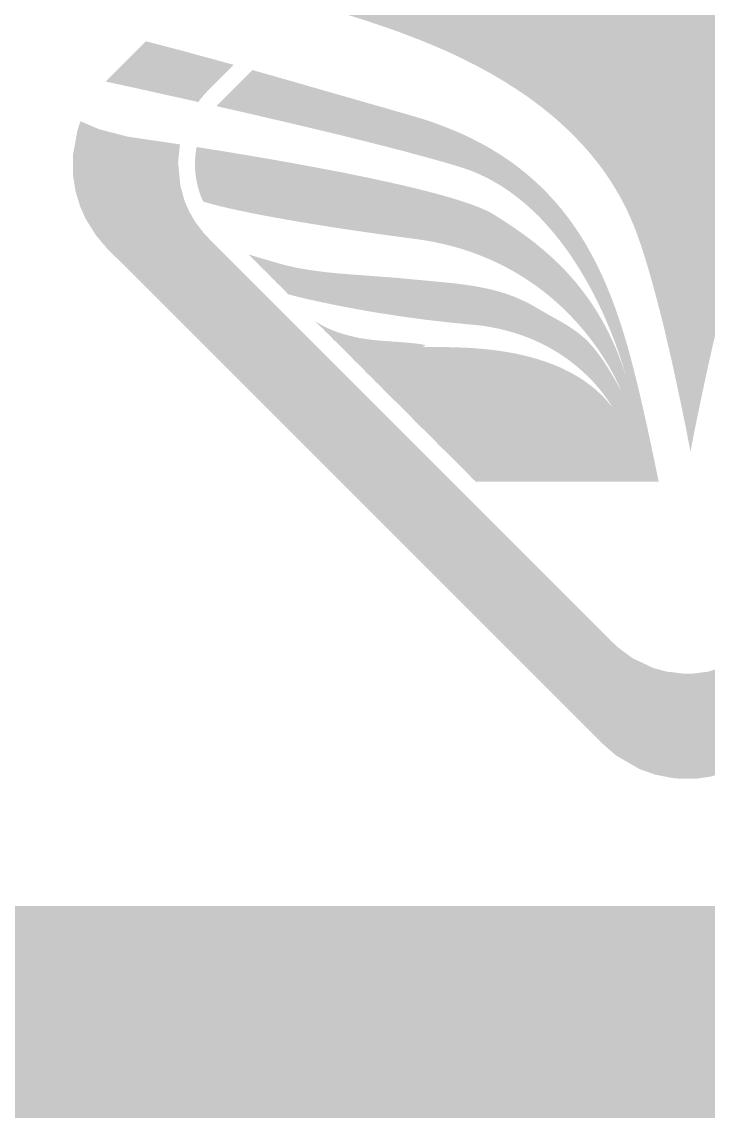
# Model space of a CAD drawing. Extents: x -689 to 317106, y 182884 to 219577.
# Drawn here: x 25005 to 25329, y 183834 to 184351 of the extents above; entities that cross this region are included whole.
import ezdxf
from ezdxf.enums import TextEntityAlignment as Align

# ---------------------------------------------------------------- set-up
doc = ezdxf.new("R2010")
doc.units = 0
doc.header["$LTSCALE"] = 500
doc.header["$MEASUREMENT"] = 0
for name, color, linetype in [('CX-BORD', 7, 'Continuous'), ('CX-BORD-LIN1', 7, 'Continuous'), ('CZ-TEX0', 7, 'Continuous'), ('CZ-TEX1', 7, 'Continuous'), ('CZ-TEX2', 7, 'Continuous'), ('CZ-TEX3', 7, 'Continuous')]:
    doc.layers.add(name, color=color, linetype=linetype)
doc.styles.add('TB_BTXT', font='')
doc.styles.add('TB_TEXT', font='')
doc.styles.get('TB_BTXT').set_extended_font_data('Dotum')
doc.styles.get('TB_TEXT').set_extended_font_data('Dotum')

# ---------------------------------------------------------------- blocks, each defined once
blk = doc.blocks.new('CXBLKA1')
at = {"layer": 'CX-BORD'}
h = blk.add_hatch(color=7, dxfattribs=at)
h.dxf.hatch_style = 1
h.paths.add_polyline_path([(52.276, 32.055), (52.286, 32.045), (52.296, 32.035), (52.307, 32.025), (52.317, 32.015), (52.328, 32.004), (52.338, 31.993), (52.349, 31.983), (52.36, 31.972), (52.371, 31.961), (52.382, 31.95), (52.393, 31.939), (52.404, 31.927), (52.416, 31.916), (52.427, 31.904), (52.439, 31.893), (52.451, 31.881), (52.463, 31.869), (52.475, 31.857), (52.487, 31.845), (52.505, 31.827), (52.517, 31.814), (52.53, 31.802), (52.542, 31.789), (52.555, 31.777), (52.568, 31.764), (52.58, 31.751), (52.593, 31.738), (52.606, 31.725), (52.619, 31.712), (52.633, 31.699), (52.646, 31.686), (52.659, 31.672), (52.673, 31.659), (52.686, 31.645), (52.7, 31.632), (52.714, 31.618), (52.727, 31.604), (52.741, 31.59), (52.755, 31.576), (52.769, 31.562), (52.783, 31.548), (52.798, 31.534), (52.812, 31.52), (52.826, 31.505), (52.841, 31.491), (52.855, 31.477), (52.87, 31.462), (52.884, 31.447), (52.899, 31.433), (52.914, 31.418), (52.929, 31.403), (52.943, 31.388), (52.958, 31.373), (52.973, 31.358), (52.988, 31.343), (53.004, 31.328), (53.019, 31.313), (53.034, 31.298), (53.049, 31.282), (53.065, 31.267), (53.08, 31.251), (53.096, 31.236), (53.111, 31.22), (53.127, 31.205), (53.142, 31.189), (53.158, 31.173), (53.174, 31.158), (53.19, 31.142), (53.205, 31.126), (53.221, 31.11), (53.237, 31.094), (53.253, 31.078), (53.269, 31.062), (53.285, 31.046), (53.301, 31.03), (53.317, 31.014), (53.334, 30.998), (53.35, 30.982), (53.366, 30.966), (53.382, 30.949), (53.399, 30.933), (53.415, 30.917), (53.431, 30.9), (53.448, 30.884), (53.464, 30.868), (53.481, 30.851), (53.513, 30.818), (53.547, 30.785), (53.58, 30.752), (53.613, 30.719), (53.646, 30.686), (53.679, 30.652), (53.713, 30.619), (53.746, 30.585), (53.78, 30.552), (53.846, 30.485), (53.913, 30.418), (53.947, 30.385), (53.98, 30.351), (54.014, 30.318), (54.047, 30.285), (54.08, 30.251), (54.113, 30.218), (54.146, 30.185), (54.179, 30.152), (54.212, 30.119), (54.229, 30.103), (54.245, 30.086), (54.262, 30.07), (54.278, 30.054), (54.294, 30.037), (54.311, 30.021), (54.327, 30.005), (54.343, 29.989), (54.359, 29.972), (54.375, 29.956), (54.392, 29.94), (54.408, 29.924), (54.424, 29.908), (54.44, 29.892), (54.456, 29.876), (54.472, 29.86), (54.487, 29.844), (54.503, 29.828), (54.519, 29.813), (54.535, 29.797), (54.55, 29.781), (54.566, 29.765), (54.582, 29.75), (54.597, 29.734), (54.613, 29.719), (54.628, 29.703), (54.644, 29.688), (54.659, 29.673), (54.674, 29.657), (54.689, 29.642), (54.704, 29.627), (54.72, 29.612), (54.735, 29.597), (54.75, 29.582), (54.764, 29.567), (54.779, 29.552), (54.794, 29.538), (54.809, 29.523), (54.823, 29.508), (54.838, 29.494), (54.852, 29.48), (54.834, 29.474), (54.803, 29.463), (54.773, 29.453), (54.729, 29.439), (54.677, 29.421), (54.631, 29.406), (54.589, 29.392), (54.565, 29.384), (54.549, 29.379), (54.532, 29.374), (54.516, 29.368), (54.498, 29.363), (54.481, 29.357), (54.463, 29.352), (54.445, 29.346), (54.427, 29.34), (54.409, 29.334), (54.39, 29.328), (54.372, 29.321), (54.352, 29.315), (54.333, 29.309), (54.314, 29.302), (54.294, 29.295), (54.274, 29.289), (54.254, 29.282), (54.234, 29.275), (54.213, 29.267), (54.193, 29.26), (54.172, 29.253), (54.151, 29.245), (54.13, 29.238), (54.108, 29.23), (54.087, 29.222), (54.065, 29.214), (54.043, 29.206), (54.021, 29.197), (53.999, 29.189), (53.977, 29.18), (53.955, 29.171), (53.932, 29.163), (53.91, 29.154), (53.887, 29.144), (53.864, 29.135), (53.841, 29.126), (53.818, 29.116), (53.795, 29.106), (53.772, 29.096), (53.749, 29.086), (53.725, 29.076), (53.702, 29.066), (53.678, 29.055), (53.654, 29.045), (53.631, 29.034), (53.607, 29.023), (53.583, 29.012), (53.559, 29), (53.536, 28.989), (53.512, 28.977), (53.488, 28.965), (53.464, 28.953), (53.44, 28.941), (53.416, 28.929), (53.392, 28.916), (53.367, 28.903), (53.343, 28.89), (53.319, 28.877), (53.295, 28.864), (53.271, 28.851), (53.247, 28.837), (53.223, 28.823), (53.199, 28.809), (53.175, 28.795), (53.151, 28.781), (53.127, 28.766), (53.103, 28.751), (53.08, 28.736), (53.056, 28.721), (53.032, 28.706), (53.008, 28.69), (52.985, 28.674), (52.961, 28.659), (52.938, 28.642), (52.915, 28.626), (52.891, 28.609), (52.868, 28.593), (52.845, 28.576), (52.822, 28.558), (52.799, 28.541), (52.776, 28.523), (52.754, 28.505), (52.731, 28.487), (52.709, 28.469), (52.686, 28.45), (52.664, 28.432), (52.642, 28.413), (52.62, 28.393), (52.599, 28.374), (52.577, 28.354), (52.555, 28.334), (52.534, 28.314), (52.513, 28.294), (52.492, 28.273), (52.471, 28.252), (52.451, 28.231), (52.43, 28.21), (52.41, 28.188), (52.39, 28.167), (52.37, 28.144), (52.351, 28.122), (52.331, 28.1), (52.312, 28.077), (52.293, 28.054), (52.275, 28.03), (52.256, 28.007), (52.238, 27.983), (52.22, 27.959), (52.202, 27.935), (52.184, 27.91), (52.167, 27.885), (52.15, 27.86), (52.133, 27.835), (52.117, 27.809), (52.101, 27.783), (52.085, 27.757), (52.069, 27.73), (52.054, 27.704), (52.039, 27.677), (52.024, 27.649), (52.009, 27.622), (51.995, 27.594), (51.981, 27.566), (51.968, 27.537), (51.954, 27.509), (51.941, 27.48), (51.929, 27.45), (51.92, 27.429), (51.911, 27.407), (51.902, 27.384), (51.893, 27.361), (51.884, 27.337), (51.875, 27.312), (51.866, 27.287), (51.857, 27.261), (51.848, 27.235), (51.839, 27.208), (51.83, 27.18), (51.821, 27.153), (51.812, 27.124), (51.803, 27.095), (51.794, 27.066), (51.785, 27.036), (51.776, 27.005), (51.767, 26.974), (51.758, 26.943), (51.748, 26.911), (51.73, 26.847), (51.712, 26.78), (51.694, 26.713), (51.677, 26.643), (51.659, 26.573), (51.641, 26.502), (51.623, 26.429), (51.606, 26.355), (51.588, 26.281), (51.571, 26.206), (51.554, 26.13), (51.537, 26.054), (51.504, 25.9), (51.471, 25.744), (51.439, 25.589), (51.408, 25.434), (51.393, 25.358), (51.378, 25.281), (51.364, 25.358), (51.349, 25.434), (51.318, 25.589), (51.286, 25.744), (51.253, 25.9), (51.22, 26.054), (51.203, 26.13), (51.186, 26.206), (51.168, 26.281), (51.151, 26.355), (51.134, 26.429), (51.116, 26.502), (51.098, 26.573), (51.08, 26.643), (51.062, 26.713), (51.044, 26.78), (51.026, 26.847), (51.008, 26.911), (50.999, 26.943), (50.99, 26.974), (50.981, 27.005), (50.972, 27.036), (50.963, 27.066), (50.954, 27.095), (50.945, 27.124), (50.936, 27.153), (50.927, 27.18), (50.918, 27.208), (50.909, 27.235), (50.9, 27.261), (50.891, 27.287), (50.882, 27.312), (50.873, 27.337), (50.864, 27.361), (50.855, 27.384), (50.846, 27.407), (50.837, 27.429), (50.828, 27.45), (50.815, 27.48), (50.802, 27.509), (50.789, 27.537), (50.776, 27.566), (50.762, 27.594), (50.747, 27.622), (50.733, 27.649), (50.718, 27.677), (50.703, 27.704), (50.688, 27.73), (50.672, 27.757), (50.656, 27.783), (50.64, 27.809), (50.623, 27.835), (50.607, 27.86), (50.59, 27.885), (50.572, 27.91), (50.555, 27.935), (50.537, 27.959), (50.519, 27.983), (50.501, 28.007), (50.482, 28.03), (50.463, 28.054), (50.445, 28.077), (50.425, 28.1), (50.406, 28.122), (50.386, 28.144), (50.367, 28.167), (50.347, 28.188), (50.326, 28.21), (50.306, 28.231), (50.285, 28.252), (50.265, 28.273), (50.244, 28.294), (50.223, 28.314), (50.201, 28.334), (50.18, 28.354), (50.158, 28.374), (50.137, 28.393), (50.115, 28.413), (50.093, 28.432), (50.071, 28.45), (50.048, 28.469), (50.026, 28.487), (50.003, 28.505), (49.981, 28.523), (49.958, 28.541), (49.935, 28.558), (49.912, 28.576), (49.889, 28.593), (49.866, 28.609), (49.843, 28.626), (49.819, 28.642), (49.796, 28.659), (49.772, 28.674), (49.749, 28.69), (49.725, 28.706), (49.701, 28.721), (49.677, 28.736), (49.654, 28.751), (49.63, 28.766), (49.606, 28.781), (49.582, 28.795), (49.558, 28.809), (49.534, 28.823), (49.51, 28.837), (49.486, 28.851), (49.462, 28.864), (49.438, 28.877), (49.414, 28.89), (49.39, 28.903), (49.366, 28.916), (49.342, 28.929), (49.317, 28.941), (49.293, 28.953), (49.269, 28.965), (49.246, 28.977), (49.222, 28.989), (49.198, 29), (49.174, 29.012), (49.15, 29.023), (49.126, 29.034), (49.103, 29.045), (49.079, 29.055), (49.056, 29.066), (49.032, 29.076), (49.009, 29.086), (48.985, 29.096), (48.962, 29.106), (48.939, 29.116), (48.916, 29.126), (48.893, 29.135), (48.87, 29.144), (48.847, 29.154), (48.825, 29.163), (48.802, 29.171), (48.78, 29.18), (48.758, 29.189), (48.736, 29.197), (48.714, 29.206), (48.692, 29.214), (48.67, 29.222), (48.649, 29.23), (48.627, 29.238), (48.606, 29.245), (48.585, 29.253), (48.564, 29.26), (48.544, 29.267), (48.523, 29.275), (48.503, 29.282), (48.483, 29.289), (48.463, 29.295), (48.443, 29.302), (48.424, 29.309), (48.405, 29.315), (48.386, 29.321), (48.367, 29.328), (48.348, 29.334), (48.33, 29.34), (48.312, 29.346), (48.294, 29.352), (48.276, 29.357), (48.259, 29.363), (48.242, 29.368), (48.225, 29.374), (48.208, 29.379), (48.192, 29.384), (48.164, 29.393), (48.134, 29.403), (48.107, 29.412), (48.078, 29.422), (48.047, 29.432), (48.013, 29.443), (47.978, 29.455), (47.941, 29.468), (47.902, 29.481), (47.865, 29.494), (47.879, 29.508), (47.894, 29.523), (47.909, 29.538), (47.924, 29.552), (47.938, 29.567), (47.953, 29.582), (47.968, 29.597), (47.983, 29.612), (47.998, 29.627), (48.013, 29.642), (48.029, 29.657), (48.044, 29.673), (48.059, 29.688), (48.075, 29.703), (48.09, 29.719), (48.106, 29.734), (48.121, 29.75), (48.137, 29.765), (48.152, 29.781), (48.168, 29.797), (48.184, 29.813), (48.2, 29.828), (48.215, 29.844), (48.231, 29.86), (48.247, 29.876), (48.263, 29.892), (48.279, 29.908), (48.295, 29.924), (48.311, 29.94), (48.327, 29.956), (48.344, 29.972), (48.36, 29.989), (48.376, 30.005), (48.392, 30.021), (48.408, 30.037), (48.425, 30.054), (48.441, 30.07), (48.458, 30.086), (48.474, 30.103), (48.49, 30.119), (48.523, 30.152), (48.556, 30.185), (48.59, 30.218), (48.623, 30.251), (48.656, 30.285), (48.689, 30.318), (48.723, 30.351), (48.756, 30.385), (48.789, 30.418), (48.856, 30.485), (48.923, 30.552), (48.957, 30.585), (48.99, 30.619), (49.023, 30.652), (49.057, 30.686), (49.09, 30.719), (49.123, 30.752), (49.156, 30.785), (49.189, 30.818), (49.222, 30.851), (49.239, 30.868), (49.255, 30.884), (49.272, 30.9), (49.288, 30.917), (49.304, 30.933), (49.32, 30.949), (49.337, 30.966), (49.353, 30.982), (49.369, 30.998), (49.385, 31.014), (49.401, 31.03), (49.418, 31.046), (49.434, 31.062), (49.45, 31.078), (49.466, 31.094), (49.481, 31.11), (49.497, 31.126), (49.513, 31.142), (49.529, 31.158), (49.545, 31.173), (49.56, 31.189), (49.576, 31.205), (49.592, 31.22), (49.607, 31.236), (49.623, 31.251), (49.638, 31.267), (49.653, 31.282), (49.669, 31.298), (49.684, 31.313), (49.699, 31.328), (49.714, 31.343), (49.729, 31.358), (49.744, 31.373), (49.759, 31.388), (49.774, 31.403), (49.789, 31.418), (49.804, 31.433), (49.819, 31.447), (49.833, 31.462), (49.848, 31.477), (49.862, 31.491), (49.877, 31.505), (49.891, 31.52), (49.905, 31.534), (49.919, 31.548), (49.934, 31.562), (49.948, 31.576), (49.962, 31.59), (49.975, 31.604), (49.989, 31.618), (50.003, 31.632), (50.017, 31.645), (50.03, 31.659), (50.044, 31.672), (50.057, 31.686), (50.07, 31.699), (50.083, 31.712), (50.096, 31.725), (50.109, 31.738), (50.122, 31.751), (50.135, 31.764), (50.148, 31.777), (50.161, 31.789), (50.173, 31.802), (50.185, 31.814), (50.198, 31.827), (50.21, 31.839), (50.222, 31.851), (50.234, 31.863), (50.246, 31.875), (50.258, 31.887), (50.27, 31.898), (50.281, 31.91), (50.293, 31.922), (50.304, 31.933), (50.315, 31.944), (50.327, 31.955), (50.338, 31.966), (50.348, 31.977), (50.359, 31.988), (50.37, 31.999), (50.381, 32.009), (50.391, 32.02), (50.401, 32.03), (50.412, 32.04), (50.422, 32.05), (50.432, 32.06), (50.446, 32.075), (50.461, 32.09), (50.475, 32.104), (50.489, 32.118), (50.502, 32.131), (50.516, 32.144), (50.528, 32.157), (50.541, 32.17), (50.553, 32.182), (50.565, 32.194), (50.577, 32.206), (50.589, 32.217), (50.6, 32.228), (50.61, 32.239), (50.621, 32.249), (50.631, 32.259), (50.643, 32.272), (50.656, 32.284), (50.667, 32.296), (50.678, 32.307), (50.688, 32.317), (50.7, 32.329), (50.711, 32.34), (50.723, 32.352), (50.733, 32.362), (50.744, 32.373), (50.754, 32.383), (50.755, 32.384), (50.756, 32.385), (50.756, 32.385), (50.757, 32.386), (50.757, 32.386), (50.758, 32.387), (50.758, 32.387), (50.758, 32.387), (50.759, 32.388), (50.759, 32.388), (50.759, 32.388), (50.759, 32.388), (50.759, 32.388), (50.759, 32.388), (50.77, 32.399), (50.792, 32.42), (50.816, 32.44), (50.84, 32.46), (50.865, 32.478), (50.89, 32.495), (50.916, 32.512), (50.943, 32.527), (50.969, 32.542), (50.997, 32.555), (51.025, 32.568), (51.053, 32.579), (51.082, 32.59), (51.111, 32.599), (51.14, 32.607), (51.17, 32.614), (51.2, 32.62), (51.231, 32.625), (51.262, 32.629), (51.293, 32.632), (51.324, 32.633), (51.355, 32.634), (51.386, 32.633), (51.418, 32.631), (51.449, 32.628), (51.479, 32.624), (51.51, 32.619), (51.54, 32.613), (51.57, 32.605), (51.599, 32.597), (51.628, 32.587), (51.657, 32.577), (51.685, 32.565), (51.713, 32.552), (51.74, 32.538), (51.767, 32.524), (51.793, 32.508), (51.819, 32.491), (51.844, 32.473), (51.869, 32.455), (51.893, 32.435), (51.916, 32.414), (51.936, 32.396), (51.946, 32.386), (51.956, 32.375), (51.967, 32.365), (51.978, 32.354), (51.989, 32.342), (52, 32.331), (52.012, 32.32), (52.022, 32.31), (52.033, 32.299), (52.044, 32.287), (52.056, 32.275), (52.069, 32.263), (52.079, 32.253), (52.089, 32.243), (52.1, 32.232), (52.111, 32.221), (52.122, 32.21), (52.133, 32.198), (52.145, 32.186), (52.158, 32.174), (52.17, 32.162), (52.183, 32.149), (52.196, 32.136), (52.209, 32.122), (52.223, 32.108), (52.237, 32.094), (52.252, 32.08), (52.266, 32.065)])
h = blk.add_hatch(color=7, dxfattribs=at)
h.dxf.hatch_style = 1
h.paths.add_polyline_path([(46.647, 28.597), (46.703, 28.585), (46.74, 28.576), (46.753, 28.595), (46.771, 28.617), (46.788, 28.638), (46.807, 28.659), (46.826, 28.679), (46.839, 28.693), (46.847, 28.7), (46.847, 28.701), (46.848, 28.702), (46.849, 28.703), (46.85, 28.704), (46.851, 28.705), (46.852, 28.706), (46.853, 28.707), (46.854, 28.708), (46.855, 28.709), (46.856, 28.71), (46.858, 28.711), (46.859, 28.713), (46.86, 28.714), (46.862, 28.715), (46.863, 28.717), (46.864, 28.718), (46.866, 28.72), (46.867, 28.721), (46.869, 28.723), (46.871, 28.724), (46.872, 28.726), (46.874, 28.728), (46.876, 28.729), (46.877, 28.731), (46.879, 28.733), (46.881, 28.735), (46.883, 28.737), (46.885, 28.739), (46.887, 28.741), (46.889, 28.743), (46.891, 28.745), (46.893, 28.747), (46.896, 28.749), (46.898, 28.751), (46.9, 28.754), (46.902, 28.756), (46.905, 28.758), (46.907, 28.761), (46.91, 28.763), (46.912, 28.766), (46.915, 28.768), (46.917, 28.771), (46.92, 28.773), (46.922, 28.776), (46.925, 28.779), (46.928, 28.781), (46.93, 28.784), (46.933, 28.787), (46.936, 28.79), (46.939, 28.793), (46.942, 28.796), (46.945, 28.798), (46.948, 28.801), (46.951, 28.805), (46.954, 28.808), (46.957, 28.811), (46.96, 28.814), (46.963, 28.817), (46.967, 28.82), (46.97, 28.824), (46.973, 28.827), (46.976, 28.83), (46.98, 28.834), (46.983, 28.837), (46.987, 28.84), (46.99, 28.844), (46.994, 28.847), (46.997, 28.851), (47.001, 28.855), (47.005, 28.858), (47.008, 28.862), (47.012, 28.866), (47.016, 28.869), (47.02, 28.873), (47.023, 28.877), (47.027, 28.881), (47.031, 28.885), (47.035, 28.889), (47.039, 28.893), (47.043, 28.897), (47.047, 28.901), (47.051, 28.905), (47.055, 28.909), (47.059, 28.913), (47.073, 28.927), (47.06, 28.93), (47.014, 28.943), (46.968, 28.956), (46.923, 28.968), (46.878, 28.981), (46.833, 28.993), (46.788, 29.005), (46.744, 29.017), (46.7, 29.029), (46.657, 29.041), (46.614, 29.053), (46.571, 29.064), (46.529, 29.075), (46.487, 29.086), (46.445, 29.097), (46.404, 29.108), (46.364, 29.118), (46.324, 29.129), (46.284, 29.139), (46.245, 29.149), (46.238, 29.142), (46.237, 29.141), (46.236, 29.14), (46.236, 29.14), (46.235, 29.139), (46.234, 29.138), (46.233, 29.138), (46.233, 29.137), (46.232, 29.136), (46.231, 29.135), (46.23, 29.134), (46.229, 29.133), (46.228, 29.132), (46.227, 29.131), (46.226, 29.13), (46.225, 29.129), (46.224, 29.128), (46.223, 29.127), (46.222, 29.126), (46.221, 29.125), (46.22, 29.124), (46.219, 29.123), (46.218, 29.122), (46.217, 29.121), (46.215, 29.12), (46.214, 29.118), (46.213, 29.117), (46.212, 29.116), (46.21, 29.115), (46.208, 29.112), (46.205, 29.109), (46.202, 29.106), (46.199, 29.104), (46.197, 29.101), (46.194, 29.098), (46.19, 29.095), (46.187, 29.091), (46.184, 29.088), (46.181, 29.085), (46.177, 29.082), (46.174, 29.078), (46.171, 29.075), (46.167, 29.071), (46.163, 29.068), (46.16, 29.064), (46.156, 29.06), (46.152, 29.057), (46.149, 29.053), (46.145, 29.049), (46.141, 29.045), (46.137, 29.041), (46.133, 29.037), (46.129, 29.033), (46.125, 29.029), (46.121, 29.025), (46.117, 29.021), (46.113, 29.017), (46.109, 29.013), (46.105, 29.009), (46.097, 29.001), (46.088, 28.992), (46.08, 28.984), (46.063, 28.967), (46.046, 28.95), (46.037, 28.941), (46.029, 28.933), (46.021, 28.925), (46.016, 28.921), (46.012, 28.917), (46.008, 28.912), (46.004, 28.908), (46, 28.904), (45.996, 28.9), (45.992, 28.896), (45.988, 28.892), (45.984, 28.889), (45.981, 28.885), (45.977, 28.881), (45.973, 28.877), (45.969, 28.873), (45.966, 28.87), (45.962, 28.866), (45.958, 28.863), (45.955, 28.859), (45.951, 28.856), (45.948, 28.852), (45.945, 28.849), (45.941, 28.846), (45.938, 28.842), (45.935, 28.839), (45.932, 28.836), (45.929, 28.833), (45.926, 28.83), (45.923, 28.827), (45.92, 28.825), (45.918, 28.822), (45.915, 28.819), (45.914, 28.818), (45.912, 28.817), (45.911, 28.815), (45.91, 28.814), (45.909, 28.813), (45.908, 28.812), (45.906, 28.811), (45.905, 28.81), (45.904, 28.808), (45.903, 28.807), (45.902, 28.806), (45.901, 28.805), (45.9, 28.804), (45.899, 28.803), (45.898, 28.802), (45.897, 28.801), (45.896, 28.8), (45.895, 28.8), (45.881, 28.786), (45.881, 28.785), (45.88, 28.784), (45.879, 28.783), (45.869, 28.769), (45.915, 28.759), (45.963, 28.748), (46.012, 28.738), (46.061, 28.727), (46.112, 28.716), (46.163, 28.705), (46.214, 28.693), (46.266, 28.682), (46.319, 28.67), (46.372, 28.658), (46.426, 28.646), (46.481, 28.634), (46.536, 28.622), (46.591, 28.61)])
h = blk.add_hatch(color=7, dxfattribs=at)
h.dxf.hatch_style = 1
h.paths.add_polyline_path([(50.639, 25.704), (50.638, 25.705), (50.637, 25.706), (50.636, 25.708), (50.635, 25.71), (50.633, 25.713), (50.632, 25.716), (50.63, 25.719), (50.628, 25.723), (50.625, 25.726), (50.623, 25.731), (50.62, 25.735), (50.617, 25.74), (50.614, 25.745), (50.61, 25.75), (50.606, 25.756), (50.603, 25.762), (50.598, 25.768), (50.594, 25.775), (50.589, 25.781), (50.584, 25.788), (50.579, 25.795), (50.574, 25.803), (50.568, 25.81), (50.563, 25.818), (50.556, 25.826), (50.55, 25.834), (50.544, 25.843), (50.537, 25.851), (50.53, 25.86), (50.522, 25.869), (50.515, 25.878), (50.507, 25.888), (50.499, 25.897), (50.491, 25.906), (50.482, 25.916), (50.473, 25.926), (50.464, 25.936), (50.455, 25.946), (50.445, 25.956), (50.436, 25.966), (50.425, 25.976), (50.415, 25.987), (50.404, 25.997), (50.393, 26.008), (50.382, 26.018), (50.371, 26.029), (50.359, 26.04), (50.347, 26.05), (50.335, 26.061), (50.322, 26.072), (50.309, 26.083), (50.296, 26.094), (50.283, 26.104), (50.269, 26.115), (50.255, 26.126), (50.241, 26.137), (50.227, 26.147), (50.212, 26.158), (50.197, 26.169), (50.181, 26.179), (50.166, 26.19), (50.15, 26.2), (50.134, 26.211), (50.117, 26.221), (50.1, 26.231), (50.083, 26.241), (50.066, 26.251), (50.048, 26.261), (50.03, 26.271), (50.012, 26.281), (49.993, 26.29), (49.974, 26.3), (49.955, 26.309), (49.935, 26.318), (49.916, 26.327), (49.896, 26.336), (49.875, 26.345), (49.854, 26.353), (49.833, 26.361), (49.812, 26.369), (49.79, 26.377), (49.768, 26.385), (49.746, 26.392), (49.723, 26.4), (49.7, 26.407), (49.677, 26.413), (49.653, 26.42), (49.629, 26.426), (49.605, 26.432), (49.581, 26.438), (49.556, 26.443), (49.531, 26.448), (49.505, 26.453), (49.479, 26.458), (49.453, 26.462), (49.426, 26.466), (49.399, 26.47), (49.372, 26.473), (49.345, 26.476), (49.317, 26.478), (49.289, 26.481), (49.261, 26.483), (49.233, 26.486), (49.205, 26.489), (49.178, 26.491), (49.151, 26.494), (49.123, 26.497), (49.096, 26.5), (49.07, 26.503), (49.043, 26.506), (49.016, 26.509), (48.99, 26.512), (48.964, 26.515), (48.938, 26.518), (48.912, 26.521), (48.886, 26.524), (48.861, 26.527), (48.836, 26.531), (48.811, 26.534), (48.786, 26.537), (48.761, 26.541), (48.736, 26.544), (48.712, 26.547), (48.688, 26.551), (48.664, 26.554), (48.64, 26.558), (48.617, 26.561), (48.593, 26.565), (48.57, 26.568), (48.548, 26.572), (48.525, 26.575), (48.502, 26.579), (48.48, 26.582), (48.458, 26.586), (48.436, 26.589), (48.415, 26.593), (48.394, 26.596), (48.373, 26.6), (48.352, 26.603), (48.331, 26.607), (48.311, 26.61), (48.291, 26.614), (48.271, 26.618), (48.251, 26.621), (48.232, 26.625), (48.213, 26.628), (48.194, 26.631), (48.176, 26.635), (48.157, 26.638), (48.139, 26.642), (48.122, 26.645), (48.104, 26.649), (48.087, 26.652), (48.07, 26.655), (48.053, 26.658), (48.037, 26.662), (48.021, 26.665), (48.005, 26.668), (47.99, 26.671), (47.975, 26.674), (47.96, 26.677), (47.945, 26.681), (47.931, 26.684), (47.917, 26.686), (47.903, 26.689), (47.89, 26.692), (47.877, 26.695), (47.864, 26.698), (47.852, 26.701), (47.84, 26.703), (47.828, 26.706), (47.817, 26.708), (47.805, 26.711), (47.789, 26.714), (47.769, 26.719), (47.751, 26.723), (47.733, 26.728), (47.717, 26.731), (47.703, 26.735), (47.689, 26.738), (47.675, 26.741), (47.661, 26.745), (47.648, 26.748), (47.641, 26.75), (47.588, 26.764), (47.577, 26.774), (47.565, 26.787), (47.552, 26.8), (47.54, 26.812), (47.527, 26.825), (47.515, 26.837), (47.503, 26.849), (47.497, 26.855), (47.491, 26.861), (47.484, 26.867), (47.478, 26.873), (47.473, 26.879), (47.467, 26.885), (47.461, 26.891), (47.455, 26.897), (47.449, 26.903), (47.443, 26.909), (47.437, 26.915), (47.431, 26.92), (47.426, 26.926), (47.42, 26.932), (47.414, 26.938), (47.409, 26.943), (47.403, 26.949), (47.397, 26.955), (47.392, 26.96), (47.386, 26.966), (47.381, 26.971), (47.375, 26.977), (47.37, 26.982), (47.364, 26.988), (47.359, 26.993), (47.353, 26.998), (47.348, 27.004), (47.343, 27.009), (47.337, 27.014), (47.332, 27.02), (47.327, 27.025), (47.322, 27.03), (47.316, 27.035), (47.311, 27.041), (47.306, 27.046), (47.301, 27.051), (47.296, 27.056), (47.291, 27.061), (47.286, 27.066), (47.281, 27.071), (47.276, 27.076), (47.271, 27.081), (47.266, 27.086), (47.261, 27.09), (47.257, 27.095), (47.252, 27.1), (47.247, 27.105), (47.242, 27.109), (47.238, 27.114), (47.233, 27.119), (47.229, 27.123), (47.224, 27.128), (47.219, 27.132), (47.215, 27.137), (47.212, 27.14), (47.502, 27.054), (47.555, 27.04), (47.609, 27.027), (47.663, 27.015), (47.718, 27.005), (47.773, 26.996), (47.829, 26.987), (47.885, 26.98), (47.942, 26.973), (48, 26.967), (48.059, 26.961), (48.119, 26.956), (48.18, 26.951), (48.242, 26.947), (48.305, 26.942), (48.37, 26.937), (48.436, 26.932), (48.503, 26.927), (48.573, 26.922), (48.643, 26.916), (48.716, 26.909), (48.788, 26.902), (48.858, 26.896), (48.926, 26.89), (48.993, 26.883), (49.057, 26.877), (49.119, 26.871), (49.18, 26.864), (49.24, 26.856), (49.298, 26.848), (49.355, 26.839), (49.411, 26.828), (49.466, 26.817), (49.52, 26.804), (49.573, 26.79), (49.626, 26.774), (49.678, 26.756), (49.73, 26.736), (49.782, 26.713), (49.834, 26.689), (49.885, 26.662), (49.937, 26.632), (49.954, 26.622), (49.971, 26.612), (49.987, 26.603), (50.003, 26.594), (50.018, 26.585), (50.034, 26.576), (50.048, 26.567), (50.063, 26.559), (50.092, 26.543), (50.119, 26.528), (50.146, 26.513), (50.171, 26.498), (50.196, 26.483), (50.22, 26.469), (50.243, 26.454), (50.266, 26.439), (50.289, 26.423), (50.311, 26.407), (50.332, 26.391), (50.353, 26.373), (50.375, 26.355), (50.396, 26.335), (50.406, 26.325), (50.417, 26.314), (50.427, 26.303), (50.438, 26.292), (50.448, 26.28), (50.459, 26.268), (50.469, 26.255), (50.48, 26.242), (50.491, 26.228), (50.502, 26.214), (50.513, 26.2), (50.524, 26.185), (50.535, 26.169), (50.546, 26.153), (50.558, 26.137), (50.569, 26.119), (50.581, 26.102), (50.593, 26.083), (50.605, 26.064), (50.617, 26.044), (50.629, 26.024), (50.642, 26.003), (50.655, 25.981), (50.668, 25.958), (50.681, 25.935), (50.694, 25.911), (50.708, 25.886), (50.722, 25.86), (50.722, 25.861), (50.722, 25.861), (50.721, 25.862), (50.721, 25.864), (50.72, 25.866), (50.719, 25.868), (50.718, 25.871), (50.716, 25.874), (50.715, 25.878), (50.713, 25.882), (50.711, 25.886), (50.709, 25.891), (50.707, 25.896), (50.705, 25.902), (50.702, 25.908), (50.699, 25.914), (50.696, 25.92), (50.693, 25.927), (50.689, 25.934), (50.686, 25.942), (50.682, 25.95), (50.678, 25.958), (50.674, 25.967), (50.669, 25.975), (50.665, 25.985), (50.66, 25.994), (50.655, 26.004), (50.649, 26.014), (50.644, 26.024), (50.638, 26.034), (50.632, 26.045), (50.626, 26.056), (50.62, 26.067), (50.613, 26.079), (50.606, 26.091), (50.599, 26.102), (50.592, 26.115), (50.584, 26.127), (50.577, 26.14), (50.569, 26.152), (50.561, 26.165), (50.552, 26.178), (50.544, 26.192), (50.535, 26.205), (50.526, 26.219), (50.516, 26.233), (50.507, 26.247), (50.497, 26.261), (50.487, 26.275), (50.476, 26.289), (50.466, 26.304), (50.455, 26.319), (50.444, 26.333), (50.432, 26.348), (50.421, 26.363), (50.409, 26.378), (50.397, 26.393), (50.384, 26.409), (50.372, 26.424), (50.359, 26.439), (50.346, 26.455), (50.332, 26.47), (50.319, 26.486), (50.305, 26.501), (50.29, 26.517), (50.276, 26.532), (50.261, 26.548), (50.246, 26.564), (50.231, 26.579), (50.215, 26.595), (50.199, 26.611), (50.183, 26.626), (50.167, 26.642), (50.15, 26.658), (50.133, 26.673), (50.116, 26.689), (50.098, 26.704), (50.08, 26.72), (50.062, 26.735), (50.044, 26.751), (50.025, 26.766), (50.006, 26.781), (49.987, 26.796), (49.967, 26.811), (49.947, 26.826), (49.927, 26.841), (49.906, 26.856), (49.885, 26.87), (49.864, 26.885), (49.843, 26.899), (49.821, 26.913), (49.799, 26.927), (49.777, 26.941), (49.754, 26.955), (49.731, 26.969), (49.708, 26.982), (49.684, 26.995), (49.66, 27.009), (49.636, 27.022), (49.611, 27.034), (49.586, 27.047), (49.561, 27.059), (49.535, 27.071), (49.509, 27.083), (49.483, 27.095), (49.456, 27.106), (49.43, 27.117), (49.402, 27.128), (49.375, 27.139), (49.347, 27.149), (49.319, 27.16), (49.29, 27.17), (49.261, 27.179), (49.232, 27.189), (49.202, 27.198), (49.172, 27.206), (49.142, 27.215), (49.111, 27.223), (49.08, 27.231), (49.049, 27.238), (49.017, 27.245), (48.985, 27.252), (48.952, 27.259), (48.919, 27.265), (48.886, 27.271), (48.853, 27.276), (48.819, 27.281), (48.785, 27.286), (48.75, 27.29), (48.716, 27.295), (48.682, 27.299), (48.649, 27.304), (48.616, 27.308), (48.584, 27.313), (48.551, 27.317), (48.52, 27.321), (48.488, 27.326), (48.457, 27.33), (48.426, 27.334), (48.396, 27.339), (48.366, 27.343), (48.336, 27.347), (48.307, 27.351), (48.278, 27.356), (48.249, 27.36), (48.221, 27.364), (48.193, 27.368), (48.165, 27.372), (48.138, 27.376), (48.111, 27.38), (48.084, 27.384), (48.058, 27.388), (48.032, 27.392), (48.006, 27.396), (47.981, 27.4), (47.956, 27.404), (47.931, 27.408), (47.907, 27.412), (47.883, 27.416), (47.859, 27.42), (47.836, 27.423), (47.813, 27.427), (47.79, 27.431), (47.768, 27.435), (47.746, 27.438), (47.724, 27.442), (47.702, 27.445), (47.681, 27.449), (47.66, 27.453), (47.64, 27.456), (47.62, 27.46), (47.6, 27.463), (47.58, 27.466), (47.561, 27.47), (47.542, 27.473), (47.523, 27.477), (47.505, 27.48), (47.486, 27.483), (47.469, 27.486), (47.451, 27.49), (47.434, 27.493), (47.417, 27.496), (47.4, 27.499), (47.384, 27.502), (47.367, 27.505), (47.352, 27.508), (47.336, 27.511), (47.321, 27.514), (47.306, 27.517), (47.291, 27.52), (47.276, 27.523), (47.262, 27.526), (47.248, 27.528), (47.235, 27.531), (47.221, 27.534), (47.208, 27.536), (47.195, 27.539), (47.183, 27.542), (47.17, 27.544), (47.158, 27.547), (47.146, 27.549), (47.135, 27.552), (47.124, 27.554), (47.112, 27.556), (47.096, 27.56), (47.076, 27.564), (47.056, 27.569), (47.037, 27.573), (47.02, 27.577), (47.003, 27.581), (46.987, 27.585), (46.972, 27.588), (46.958, 27.591), (46.945, 27.595), (46.933, 27.598), (46.919, 27.601), (46.904, 27.605), (46.89, 27.608), (46.877, 27.612), (46.864, 27.616), (46.851, 27.619), (46.785, 27.639), (46.78, 27.65), (46.774, 27.664), (46.768, 27.678), (46.762, 27.692), (46.757, 27.707), (46.752, 27.721), (46.747, 27.736), (46.743, 27.75), (46.739, 27.765), (46.735, 27.78), (46.731, 27.795), (46.728, 27.81), (46.724, 27.825), (46.722, 27.84), (46.719, 27.855), (46.717, 27.87), (46.715, 27.885), (46.713, 27.901), (46.711, 27.916), (46.71, 27.932), (46.709, 27.947), (46.709, 27.963), (46.708, 27.978), (46.708, 27.994), (46.708, 28.01), (46.709, 28.025), (46.71, 28.041), (46.711, 28.057), (46.712, 28.072), (46.714, 28.087), (46.716, 28.103), (46.718, 28.118), (46.72, 28.133), (46.724, 28.152), (46.734, 28.151), (46.763, 28.146), (46.792, 28.142), (46.821, 28.137), (46.85, 28.132), (46.88, 28.127), (46.91, 28.123), (46.94, 28.118), (46.971, 28.113), (47.002, 28.108), (47.032, 28.103), (47.064, 28.098), (47.095, 28.092), (47.126, 28.087), (47.158, 28.082), (47.19, 28.077), (47.222, 28.071), (47.254, 28.066), (47.286, 28.06), (47.318, 28.055), (47.351, 28.049), (47.416, 28.038), (47.481, 28.027), (47.547, 28.015), (47.613, 28.003), (47.679, 27.991), (47.746, 27.979), (47.812, 27.967), (47.878, 27.954), (47.944, 27.942), (48.009, 27.929), (48.075, 27.917), (48.14, 27.904), (48.172, 27.897), (48.204, 27.891), (48.236, 27.884), (48.268, 27.878), (48.3, 27.871), (48.332, 27.865), (48.363, 27.858), (48.394, 27.851), (48.425, 27.845), (48.456, 27.838), (48.487, 27.831), (48.517, 27.825), (48.548, 27.818), (48.578, 27.811), (48.607, 27.805), (48.637, 27.798), (48.666, 27.791), (48.695, 27.784), (48.724, 27.777), (48.752, 27.771), (48.78, 27.764), (48.808, 27.757), (48.836, 27.75), (48.863, 27.743), (48.89, 27.737), (48.916, 27.73), (48.942, 27.723), (48.968, 27.716), (48.993, 27.709), (49.018, 27.702), (49.043, 27.696), (49.067, 27.689), (49.091, 27.682), (49.115, 27.675), (49.138, 27.668), (49.149, 27.665), (49.16, 27.661), (49.171, 27.658), (49.182, 27.655), (49.193, 27.651), (49.204, 27.648), (49.22, 27.643), (49.241, 27.636), (49.261, 27.629), (49.281, 27.622), (49.3, 27.616), (49.319, 27.609), (49.338, 27.602), (49.355, 27.595), (49.373, 27.589), (49.389, 27.582), (49.406, 27.575), (49.421, 27.569), (49.436, 27.562), (49.451, 27.555), (49.465, 27.549), (49.478, 27.542), (49.491, 27.535), (49.503, 27.529), (49.514, 27.522), (49.525, 27.516), (49.569, 27.488), (49.612, 27.461), (49.654, 27.433), (49.697, 27.404), (49.74, 27.375), (49.784, 27.344), (49.827, 27.312), (49.871, 27.28), (49.915, 27.246), (49.958, 27.21), (50.002, 27.174), (50.045, 27.136), (50.067, 27.116), (50.088, 27.097), (50.109, 27.076), (50.131, 27.056), (50.152, 27.035), (50.173, 27.013), (50.194, 26.992), (50.215, 26.97), (50.236, 26.947), (50.256, 26.924), (50.277, 26.9), (50.297, 26.877), (50.317, 26.852), (50.337, 26.827), (50.357, 26.802), (50.376, 26.777), (50.396, 26.75), (50.415, 26.724), (50.434, 26.696), (50.453, 26.669), (50.471, 26.641), (50.489, 26.612), (50.507, 26.583), (50.525, 26.553), (50.543, 26.523), (50.56, 26.492), (50.577, 26.461), (50.593, 26.429), (50.61, 26.396), (50.626, 26.363), (50.641, 26.33), (50.657, 26.295), (50.672, 26.261), (50.687, 26.225), (50.701, 26.189), (50.715, 26.153), (50.729, 26.115), (50.742, 26.077), (50.755, 26.039), (50.767, 26), (50.767, 26), (50.767, 26), (50.767, 26), (50.767, 26.001), (50.767, 26.001), (50.767, 26.002), (50.766, 26.003), (50.766, 26.004), (50.766, 26.005), (50.765, 26.007), (50.765, 26.008), (50.765, 26.01), (50.764, 26.012), (50.764, 26.014), (50.763, 26.016), (50.763, 26.018), (50.762, 26.02), (50.761, 26.023), (50.761, 26.025), (50.76, 26.028), (50.759, 26.031), (50.758, 26.033), (50.757, 26.037), (50.756, 26.04), (50.755, 26.043), (50.755, 26.046), (50.753, 26.05), (50.752, 26.054), (50.751, 26.057), (50.75, 26.061), (50.749, 26.065), (50.748, 26.069), (50.747, 26.074), (50.745, 26.078), (50.744, 26.083), (50.742, 26.087), (50.741, 26.092), (50.74, 26.097), (50.737, 26.107), (50.733, 26.117), (50.73, 26.128), (50.726, 26.139), (50.723, 26.151), (50.719, 26.162), (50.715, 26.175), (50.71, 26.188), (50.706, 26.201), (50.701, 26.214), (50.697, 26.228), (50.692, 26.242), (50.686, 26.257), (50.681, 26.272), (50.676, 26.287), (50.67, 26.302), (50.664, 26.318), (50.658, 26.334), (50.652, 26.35), (50.645, 26.367), (50.639, 26.384), (50.632, 26.401), (50.625, 26.418), (50.618, 26.436), (50.61, 26.454), (50.603, 26.472), (50.595, 26.49), (50.587, 26.509), (50.579, 26.528), (50.571, 26.547), (50.562, 26.566), (50.554, 26.585), (50.545, 26.605), (50.535, 26.624), (50.526, 26.644), (50.517, 26.664), (50.507, 26.684), (50.497, 26.704), (50.487, 26.725), (50.476, 26.745), (50.466, 26.766), (50.455, 26.786), (50.444, 26.807), (50.433, 26.828), (50.422, 26.849), (50.41, 26.87), (50.398, 26.891), (50.386, 26.912), (50.374, 26.933), (50.361, 26.954), (50.349, 26.975), (50.336, 26.997), (50.323, 27.018), (50.309, 27.039), (50.296, 27.06), (50.282, 27.081), (50.268, 27.102), (50.254, 27.124), (50.239, 27.145), (50.225, 27.166), (50.21, 27.187), (50.194, 27.208), (50.179, 27.228), (50.163, 27.249), (50.148, 27.27), (50.132, 27.29), (50.115, 27.311), (50.099, 27.331), (50.082, 27.351), (50.065, 27.371), (50.048, 27.391), (50.03, 27.411), (50.012, 27.431), (49.994, 27.45), (49.976, 27.47), (49.958, 27.489), (49.939, 27.508), (49.92, 27.526), (49.901, 27.545), (49.881, 27.563), (49.862, 27.581), (49.842, 27.599), (49.822, 27.617), (49.801, 27.634), (49.78, 27.651), (49.759, 27.668), (49.738, 27.685), (49.717, 27.701), (49.695, 27.717), (49.673, 27.733), (49.651, 27.748), (49.628, 27.763), (49.606, 27.778), (49.583, 27.793), (49.559, 27.807), (49.536, 27.82), (49.512, 27.834), (49.488, 27.847), (49.464, 27.86), (49.451, 27.866), (49.439, 27.872), (49.427, 27.878), (49.414, 27.884), (49.402, 27.89), (49.389, 27.895), (49.376, 27.901), (49.363, 27.907), (49.351, 27.912), (49.338, 27.917), (49.325, 27.922), (49.312, 27.928), (49.299, 27.933), (49.286, 27.937), (49.272, 27.942), (49.259, 27.947), (49.246, 27.951), (49.232, 27.956), (49.219, 27.96), (49.205, 27.964), (49.187, 27.97), (49.169, 27.976), (49.15, 27.981), (49.131, 27.987), (49.112, 27.992), (49.093, 27.998), (49.073, 28.004), (49.053, 28.01), (49.033, 28.015), (49.012, 28.021), (48.992, 28.027), (48.971, 28.033), (48.949, 28.039), (48.928, 28.045), (48.906, 28.051), (48.884, 28.057), (48.862, 28.063), (48.839, 28.069), (48.794, 28.082), (48.747, 28.094), (48.7, 28.107), (48.652, 28.12), (48.603, 28.132), (48.553, 28.145), (48.503, 28.158), (48.451, 28.171), (48.4, 28.184), (48.347, 28.198), (48.294, 28.211), (48.241, 28.224), (48.187, 28.238), (48.132, 28.251), (48.077, 28.265), (48.022, 28.278), (47.966, 28.292), (47.91, 28.305), (47.853, 28.319), (47.797, 28.332), (47.739, 28.346), (47.625, 28.373), (47.509, 28.4), (47.393, 28.427), (47.161, 28.481), (47.045, 28.507), (46.93, 28.533), (46.912, 28.538), (46.922, 28.549), (46.932, 28.561), (46.943, 28.572), (46.951, 28.58), (46.953, 28.582), (46.957, 28.586), (46.961, 28.59), (46.966, 28.595), (46.971, 28.6), (46.975, 28.604), (46.98, 28.608), (46.984, 28.613), (46.99, 28.618), (46.995, 28.624), (46.999, 28.628), (47.003, 28.632), (47.008, 28.637), (47.012, 28.641), (47.017, 28.646), (47.022, 28.651), (47.027, 28.656), (47.032, 28.661), (47.037, 28.666), (47.043, 28.671), (47.048, 28.677), (47.054, 28.683), (47.06, 28.689), (47.066, 28.695), (47.072, 28.701), (47.079, 28.708), (47.085, 28.714), (47.092, 28.721), (47.099, 28.728), (47.106, 28.735), (47.113, 28.742), (47.12, 28.749), (47.128, 28.757), (47.136, 28.764), (47.143, 28.772), (47.147, 28.776), (47.151, 28.78), (47.155, 28.784), (47.159, 28.788), (47.163, 28.792), (47.167, 28.796), (47.172, 28.8), (47.176, 28.805), (47.18, 28.809), (47.184, 28.813), (47.188, 28.817), (47.193, 28.822), (47.197, 28.826), (47.202, 28.83), (47.206, 28.835), (47.21, 28.839), (47.215, 28.844), (47.219, 28.848), (47.224, 28.853), (47.229, 28.857), (47.233, 28.862), (47.238, 28.867), (47.242, 28.871), (47.247, 28.876), (47.249, 28.878), (47.294, 28.865), (47.342, 28.852), (47.389, 28.838), (47.437, 28.825), (47.485, 28.811), (47.533, 28.797), (47.581, 28.784), (47.629, 28.77), (47.678, 28.756), (47.726, 28.742), (47.775, 28.728), (47.824, 28.714), (47.872, 28.7), (47.921, 28.686), (47.97, 28.672), (48.019, 28.658), (48.067, 28.644), (48.116, 28.63), (48.165, 28.616), (48.214, 28.602), (48.262, 28.588), (48.311, 28.574), (48.359, 28.56), (48.408, 28.546), (48.456, 28.533), (48.504, 28.519), (48.552, 28.505), (48.6, 28.491), (48.648, 28.477), (48.696, 28.464), (48.743, 28.45), (48.775, 28.441), (48.807, 28.431), (48.839, 28.422), (48.87, 28.412), (48.901, 28.402), (48.931, 28.391), (48.962, 28.381), (48.992, 28.37), (49.021, 28.359), (49.05, 28.348), (49.079, 28.337), (49.108, 28.325), (49.136, 28.314), (49.164, 28.302), (49.192, 28.29), (49.219, 28.278), (49.246, 28.266), (49.273, 28.253), (49.3, 28.24), (49.326, 28.227), (49.352, 28.214), (49.377, 28.201), (49.402, 28.188), (49.427, 28.174), (49.452, 28.161), (49.476, 28.147), (49.501, 28.133), (49.524, 28.118), (49.548, 28.104), (49.571, 28.089), (49.594, 28.075), (49.617, 28.06), (49.639, 28.045), (49.662, 28.029), (49.684, 28.014), (49.705, 27.998), (49.727, 27.983), (49.748, 27.967), (49.769, 27.951), (49.789, 27.935), (49.81, 27.918), (49.83, 27.902), (49.85, 27.885), (49.869, 27.868), (49.889, 27.851), (49.908, 27.834), (49.927, 27.817), (49.945, 27.8), (49.964, 27.782), (49.982, 27.765), (50, 27.747), (50.017, 27.729), (50.035, 27.711), (50.052, 27.692), (50.069, 27.674), (50.086, 27.655), (50.103, 27.637), (50.119, 27.618), (50.135, 27.599), (50.151, 27.58), (50.167, 27.561), (50.182, 27.541), (50.198, 27.522), (50.213, 27.502), (50.228, 27.482), (50.242, 27.463), (50.257, 27.443), (50.271, 27.422), (50.285, 27.402), (50.299, 27.382), (50.313, 27.361), (50.327, 27.341), (50.34, 27.32), (50.353, 27.299), (50.366, 27.278), (50.379, 27.257), (50.392, 27.236), (50.404, 27.214), (50.416, 27.193), (50.428, 27.171), (50.44, 27.149), (50.452, 27.128), (50.464, 27.106), (50.475, 27.084), (50.487, 27.061), (50.498, 27.039), (50.509, 27.017), (50.52, 26.994), (50.53, 26.972), (50.541, 26.949), (50.562, 26.903), (50.582, 26.857), (50.601, 26.811), (50.62, 26.764), (50.639, 26.717), (50.657, 26.669), (50.674, 26.621), (50.691, 26.572), (50.708, 26.524), (50.724, 26.475), (50.74, 26.425), (50.755, 26.375), (50.77, 26.325), (50.785, 26.275), (50.799, 26.224), (50.813, 26.173), (50.826, 26.122), (50.84, 26.07), (50.853, 26.018), (50.864, 25.974), (50.875, 25.929), (50.886, 25.883), (50.897, 25.837), (50.908, 25.791), (50.919, 25.744), (50.93, 25.697), (50.94, 25.649), (50.951, 25.601), (50.962, 25.552), (50.973, 25.503), (50.983, 25.454), (50.994, 25.404), (51.005, 25.354), (51.015, 25.304), (51.026, 25.254), (51.036, 25.203), (51.047, 25.152), (51.057, 25.101), (51.068, 25.05), (51.078, 24.999), (51.011, 24.999), (50.98, 24.999), (50.949, 24.999), (50.918, 24.999), (50.887, 24.999), (50.857, 24.999), (50.826, 24.999), (50.795, 24.999), (50.765, 24.999), (50.734, 24.999), (50.704, 24.999), (50.674, 24.999), (50.644, 24.999), (50.614, 24.999), (50.584, 24.999), (50.554, 24.999), (50.525, 24.999), (50.495, 24.999), (50.466, 24.999), (50.437, 24.999), (50.408, 24.999), (50.379, 24.999), (50.351, 24.999), (50.336, 24.999), (50.322, 24.999), (50.308, 24.999), (50.294, 24.999), (50.28, 24.999), (50.266, 24.999), (50.252, 24.999), (50.238, 24.999), (50.224, 24.999), (50.21, 24.999), (50.197, 24.999), (50.183, 24.999), (50.169, 24.999), (50.156, 24.999), (50.142, 24.999), (50.129, 24.999), (50.115, 24.999), (50.102, 24.999), (50.089, 24.999), (50.076, 24.999), (50.062, 24.999), (50.049, 24.999), (50.036, 24.999), (50.023, 24.999), (50.01, 24.999), (49.997, 24.999), (49.985, 24.999), (49.972, 24.999), (49.959, 24.999), (49.947, 24.999), (49.934, 24.999), (49.922, 24.999), (49.909, 24.999), (49.897, 24.999), (49.885, 24.999), (49.873, 24.999), (49.86, 24.999), (49.848, 24.999), (49.836, 24.999), (49.825, 24.999), (49.813, 24.999), (49.801, 24.999), (49.789, 24.999), (49.778, 24.999), (49.766, 24.999), (49.755, 24.999), (49.744, 24.999), (49.732, 24.999), (49.721, 24.999), (49.71, 24.999), (49.699, 24.999), (49.688, 24.999), (49.677, 24.999), (49.666, 24.999), (49.656, 24.999), (49.645, 24.999), (49.635, 24.999), (49.624, 24.999), (49.614, 24.999), (49.604, 24.999), (49.594, 24.999), (49.584, 24.999), (49.574, 24.999), (49.564, 24.999), (49.554, 24.999), (49.544, 24.999), (49.535, 24.999), (49.525, 24.999), (49.516, 24.999), (49.506, 24.999), (49.497, 24.999), (49.488, 24.999), (49.479, 24.999), (49.47, 24.999), (49.461, 24.999), (49.453, 24.999), (49.444, 24.999), (49.436, 24.999), (49.427, 24.999), (49.419, 24.999), (49.411, 24.999), (49.403, 24.999), (49.395, 24.999), (49.387, 24.999), (49.379, 24.999), (49.371, 24.999), (49.364, 24.999), (49.356, 24.999), (49.353, 24.999), (49.337, 25.015), (49.32, 25.031), (49.304, 25.048), (49.288, 25.064), (49.272, 25.08), (49.255, 25.097), (49.239, 25.113), (49.222, 25.13), (49.189, 25.163), (49.156, 25.196), (49.123, 25.229), (49.09, 25.262), (49.057, 25.295), (49.023, 25.328), (48.99, 25.362), (48.957, 25.395), (48.923, 25.429), (48.856, 25.496), (48.789, 25.562), (48.756, 25.596), (48.723, 25.629), (48.689, 25.663), (48.656, 25.696), (48.623, 25.729), (48.59, 25.762), (48.556, 25.795), (48.523, 25.829), (48.49, 25.861), (48.474, 25.878), (48.458, 25.894), (48.441, 25.911), (48.425, 25.927), (48.408, 25.943), (48.392, 25.96), (48.376, 25.976), (48.36, 25.992), (48.344, 26.008), (48.327, 26.024), (48.311, 26.041), (48.295, 26.057), (48.279, 26.073), (48.263, 26.089), (48.247, 26.105), (48.231, 26.121), (48.215, 26.136), (48.2, 26.152), (48.184, 26.168), (48.168, 26.184), (48.152, 26.2), (48.137, 26.215), (48.121, 26.231), (48.106, 26.246), (48.09, 26.262), (48.075, 26.277), (48.059, 26.293), (48.044, 26.308), (48.029, 26.323), (48.013, 26.338), (47.998, 26.354), (47.983, 26.369), (47.968, 26.384), (47.953, 26.399), (47.938, 26.413), (47.924, 26.428), (47.909, 26.443), (47.894, 26.458), (47.879, 26.472), (47.865, 26.487), (47.85, 26.501), (47.84, 26.512), (47.847, 26.507), (47.856, 26.501), (47.865, 26.496), (47.874, 26.49), (47.884, 26.484), (47.894, 26.478), (47.904, 26.473), (47.915, 26.467), (47.925, 26.461), (47.936, 26.456), (47.948, 26.45), (47.959, 26.445), (47.971, 26.44), (47.983, 26.434), (47.995, 26.429), (48.008, 26.424), (48.021, 26.419), (48.034, 26.414), (48.048, 26.409), (48.061, 26.404), (48.076, 26.399), (48.09, 26.395), (48.105, 26.39), (48.12, 26.386), (48.135, 26.381), (48.151, 26.377), (48.167, 26.373), (48.183, 26.369), (48.2, 26.365), (48.217, 26.361), (48.234, 26.358), (48.251, 26.354), (48.269, 26.351), (48.288, 26.348), (48.306, 26.345), (48.325, 26.342), (48.345, 26.339), (48.364, 26.336), (48.384, 26.334), (48.405, 26.332), (48.425, 26.33), (48.447, 26.328), (48.468, 26.326), (48.49, 26.325), (48.506, 26.324), (48.527, 26.322), (48.547, 26.321), (48.566, 26.319), (48.585, 26.318), (48.603, 26.317), (48.62, 26.316), (48.636, 26.314), (48.652, 26.313), (48.667, 26.312), (48.682, 26.311), (48.695, 26.31), (48.708, 26.308), (48.721, 26.307), (48.733, 26.306), (48.747, 26.305), (48.763, 26.303), (48.782, 26.301), (48.799, 26.299), (48.814, 26.297), (48.83, 26.295), (48.845, 26.292), (48.861, 26.289), (48.868, 26.287), (48.879, 26.283), (48.874, 26.277), (48.857, 26.271), (48.856, 26.271), (48.856, 26.27), (48.856, 26.27), (48.856, 26.27), (48.856, 26.269), (48.856, 26.269), (48.857, 26.269), (48.857, 26.269), (48.859, 26.269), (48.86, 26.268), (48.861, 26.268), (48.863, 26.268), (48.865, 26.268), (48.868, 26.268), (48.871, 26.268), (48.874, 26.267), (48.877, 26.267), (48.881, 26.267), (48.885, 26.267), (48.89, 26.267), (48.895, 26.267), (48.9, 26.267), (48.906, 26.267), (48.913, 26.267), (48.919, 26.267), (48.927, 26.267), (48.934, 26.267), (48.943, 26.266), (48.951, 26.266), (48.961, 26.266), (48.97, 26.266), (48.981, 26.266), (48.992, 26.266), (48.997, 26.266), (49.014, 26.266), (49.028, 26.266), (49.04, 26.266), (49.053, 26.266), (49.065, 26.266), (49.079, 26.266), (49.092, 26.266), (49.105, 26.266), (49.119, 26.265), (49.133, 26.265), (49.147, 26.265), (49.161, 26.264), (49.176, 26.264), (49.19, 26.264), (49.205, 26.263), (49.22, 26.262), (49.235, 26.262), (49.251, 26.261), (49.266, 26.26), (49.282, 26.26), (49.297, 26.259), (49.313, 26.258), (49.329, 26.257), (49.345, 26.256), (49.361, 26.254), (49.378, 26.253), (49.394, 26.252), (49.411, 26.25), (49.428, 26.249), (49.461, 26.245), (49.495, 26.242), (49.53, 26.237), (49.565, 26.233), (49.6, 26.228), (49.635, 26.222), (49.67, 26.216), (49.706, 26.21), (49.724, 26.206), (49.741, 26.202), (49.759, 26.199), (49.777, 26.195), (49.795, 26.191), (49.813, 26.187), (49.831, 26.182), (49.849, 26.178), (49.867, 26.173), (49.885, 26.168), (49.903, 26.163), (49.921, 26.158), (49.938, 26.153), (49.956, 26.147), (49.974, 26.141), (49.992, 26.136), (50.009, 26.13), (50.027, 26.123), (50.045, 26.117), (50.062, 26.11), (50.08, 26.104), (50.097, 26.097), (50.115, 26.09), (50.132, 26.082), (50.149, 26.075), (50.166, 26.067), (50.183, 26.059), (50.2, 26.051), (50.217, 26.042), (50.234, 26.034), (50.251, 26.025), (50.267, 26.016), (50.283, 26.007), (50.3, 25.997), (50.316, 25.988), (50.332, 25.978), (50.348, 25.968), (50.364, 25.957), (50.379, 25.947), (50.395, 25.936), (50.41, 25.925), (50.425, 25.913), (50.441, 25.902), (50.455, 25.89), (50.47, 25.878), (50.485, 25.865), (50.499, 25.853), (50.513, 25.84), (50.527, 25.827), (50.541, 25.813), (50.555, 25.8), (50.568, 25.786), (50.581, 25.771), (50.594, 25.757), (50.607, 25.742), (50.619, 25.727), (50.639, 25.703)])
h = blk.add_hatch(color=7, dxfattribs=at)
h.dxf.hatch_style = 1
h.paths.add_polyline_path([(45.629, 28.395), (45.801, 28.321), (46.074, 28.25), (46.297, 28.217), (46.5, 28.187), (46.567, 28.177), (46.549, 28.009), (46.57, 27.788), (46.612, 27.64), (46.656, 27.54), (46.711, 27.446), (46.801, 27.329), (46.906, 27.221), (47.046, 27.081), (47.145, 26.982), (47.231, 26.896), (47.333, 26.794), (47.446, 26.681), (47.578, 26.549), (47.739, 26.388), (47.93, 26.197), (48.078, 26.049), (48.254, 25.873), (48.404, 25.723), (48.56, 25.567), (48.68, 25.447), (48.815, 25.312), (48.924, 25.203), (48.991, 25.136), (49.076, 25.051), (49.249, 24.879), (49.401, 24.726), (49.569, 24.558), (49.754, 24.373), (49.951, 24.176), (50.169, 23.958), (50.347, 23.781), (50.498, 23.629), (50.627, 23.501), (50.69, 23.44), (50.83, 23.336), (51.027, 23.242), (51.149, 23.209), (51.314, 23.189), (51.407, 23.19), (51.544, 23.207), (51.752, 23.272), (51.888, 23.345), (51.984, 23.416), (52.144, 23.569), (52.289, 23.714), (52.618, 24.043), (53.238, 24.663), (54.089, 25.513), (54.938, 26.362), (55.695, 27.119), (55.89, 27.315), (55.982, 27.431), (56.097, 27.657), (56.143, 27.843), (56.153, 27.971), (56.15, 28.074), (56.143, 28.138), (56.138, 28.169), (56.285, 28.191), (56.702, 28.253), (56.785, 28.271), (56.847, 28.288), (56.921, 28.311), (56.972, 28.33), (57.065, 28.368), (57.072, 28.371), (57.101, 28.278), (57.124, 28.173), (57.137, 28.046), (57.133, 27.87), (57.091, 27.659), (56.944, 27.354), (56.79, 27.173), (56.525, 26.908), (56.232, 26.616), (55.822, 26.205), (55.017, 25.401), (54.309, 24.692), (53.28, 23.663), (52.762, 23.145), (52.274, 22.657), (52.084, 22.471), (51.96, 22.377), (51.833, 22.306), (51.764, 22.276), (51.568, 22.218), (51.441, 22.2), (51.293, 22.198), (51.206, 22.205), (51.046, 22.237), (50.899, 22.289), (50.676, 22.418), (50.537, 22.54), (50.382, 22.695), (50.116, 22.961), (49.438, 23.639), (48.664, 24.413), (47.789, 25.288), (46.815, 26.262), (46.131, 26.946), (45.881, 27.195), (45.778, 27.315), (45.675, 27.48), (45.626, 27.592), (45.582, 27.735), (45.559, 27.883), (45.557, 28.072), (45.6, 28.307), (45.618, 28.365)])
at = {"layer": 'CX-BORD-LIN1', "color": 7, "const_width": 2}
blk.add_lwpolyline([(821, 20), (25, 20), (25, 574), (821, 574)], close=True, dxfattribs=at)
at = {"layer": 'CZ-TEX0', "color": 7, "style": 'TB_BTXT'}
blk.add_attdef('UD_TITLE', text='', height=10, dxfattribs=at).set_placement((423, 553), align=Align.MIDDLE_CENTER)
at = {"layer": 'CZ-TEX1', "color": 7, "style": 'TB_BTXT'}
blk.add_attdef('PI_CNAME', text='', height=5, dxfattribs=at).set_placement((40, 552), align=Align.BOTTOM_LEFT)
blk.add_attdef('UD_SUBTITLE', text='', height=7, dxfattribs=at).set_placement((423, 538), align=Align.MIDDLE_CENTER)
at = {"layer": 'CZ-TEX2', "color": 7}
for tag, height, style, p in [('UD_CDNAME', 4, 'TB_BTXT', (42, 544)), ('DA_STDNAME', 3, 'TB_TEXT', (783.494, 13.5))]:
    blk.add_attdef(tag, text='', height=height, dxfattribs=dict(at, style=style)).set_placement(p, align=Align.BOTTOM_LEFT)
at = {"layer": 'CZ-TEX2', "color": 7, "style": 'TB_TEXT'}
for tag, height, p in [('DC_RDATE4', 3.5, (353, 52.5)), ('DC_RAPP4', 3.5, (501.558, 52.5)), ('DC_RCHK4', 3.5, (542.361, 52.5)), ('DC_RDGN4', 3.5, (582.361, 52.5)), ('DC_RNUM4', 3, (320, 52)), ('FI_NAME', 4.5, (780, 51)), ('UD_CDIST', 4.5, (676, 50)), ('PI_TITLE', 4.5, (243, 50)), ('DC_RDATE3', 3.5, (353, 45.4)), ('DC_RAPP3', 3.5, (501.558, 45.4)), ('DC_RCHK3', 3.5, (542.361, 45.4)), ('DC_RDGN3', 3.5, (582.361, 45.4)), ('DC_RNUM3', 3, (320, 45)), ('DI_TITLE', 4.5, (780, 44)), ('PI_CDNAME', 4.5, (243, 38)), ('DC_RDATE2', 3.5, (353, 38.5)), ('DC_RAPP2', 3.5, (501.558, 38.5)), ('DC_RCHK2', 3.5, (542.361, 38.5)), ('DC_RDGN2', 3.5, (582.361, 38.5)), ('DA_HSCALE', 4.5, (658.5, 38)), ('DA_VSCALE', 4.5, (693, 38)), ('DC_RNUM2', 3, (320, 38)), ('DI_SUBTITLE', 3.5, (780, 37)), ('DC_RDATE1', 3.5, (353, 31.5)), ('DC_RAPP1', 3.5, (501.558, 31.5)), ('DC_RCHK1', 3.5, (542.361, 31.5)), ('DC_RDGN1', 3.5, (582.361, 31.5)), ('DC_RNUM1', 3, (320, 31)), ('PA_CCLASS', 4.5, (204, 26.5)), ('PI_STAGE', 4.5, (283, 26.5)), ('DI_DRWNO', 4.5, (676, 26.5)), ('DA_PAGENO', 4.5, (780, 26.5))]:
    blk.add_attdef(tag, text='', height=height, dxfattribs=at).set_placement(p, align=Align.MIDDLE_CENTER)
for tag, p in [('DC_RDES4', (377, 52.5)), ('DC_RDES3', (377, 45.4)), ('DC_RDES2', (377, 38.5)), ('DC_RDES1', (377.035, 31.5))]:
    blk.add_attdef(tag, text='', height=3.5, dxfattribs=at).set_placement(p, align=Align.MIDDLE_LEFT)
at = {"layer": 'CZ-TEX3', "color": 7, "style": 'TB_TEXT', "flags": 1}
for tag, p in [('PI_ID', (24, 16)), ('PI_CCODE', (31, 16)), ('PA_DSDATE', (47, 16)), ('PA_DEDATE', (64, 16)), ('PA_CSDATE', (81, 16)), ('PA_CEDATE', (98, 16)), ('PA_CFDATE', (114, 16)), ('EI_ENAME', (132, 16)), ('EI_DEPT', (146, 16)), ('EI_PERSON', (158, 16)), ('EI_EMAIL', (174, 16)), ('CI_CATEG', (189, 16)), ('CI_ROLE', (204, 16)), ('CI_ONAME', (216, 16)), ('CI_ADDR', (232, 16)), ('CI_TEL', (246, 16)), ('CI_FAX', (257, 16)), ('CI_HPADDR', (270, 16)), ('CI_CODE', (287, 16)), ('CI_DEPT', (300, 16)), ('CI_PERSON', (312, 16)), ('CI_EMAIL', (329, 16)), ('CI_PROLE', (342, 16)), ('DI_MANCODE', (357, 16)), ('DI_CATEG', (377, 16)), ('DI_LDATE', (392, 16)), ('DI_PCLASS', (407, 16)), ('DI_MMCLASS', (424, 16)), ('DI_MSCLASS', (443, 16)), ('DI_ECLASS', (462, 16)), ('DI_FNAME', (478, 16)), ('DC_ONAME', (493, 16)), ('DC_NNAME', (510, 16)), ('FI_CODE', (529, 16)), ('FI_CLASS', (545, 16)), ('FI_ICODE1', (563, 16)), ('FI_ICODE2', (581, 16)), ('------------', (597, 16))]:
    blk.add_attdef(tag, p, '', height=2, dxfattribs=at)

msp = doc.modelspace()

# ---------------------------------------------------------------- block references
at = {"xscale": 50, "yscale": 50, "zscale": 50}
msp.add_blockref('CXBLKA1', (22751.58188, 182884.30698), dxfattribs=at)

doc.saveas('drawing.dxf')
